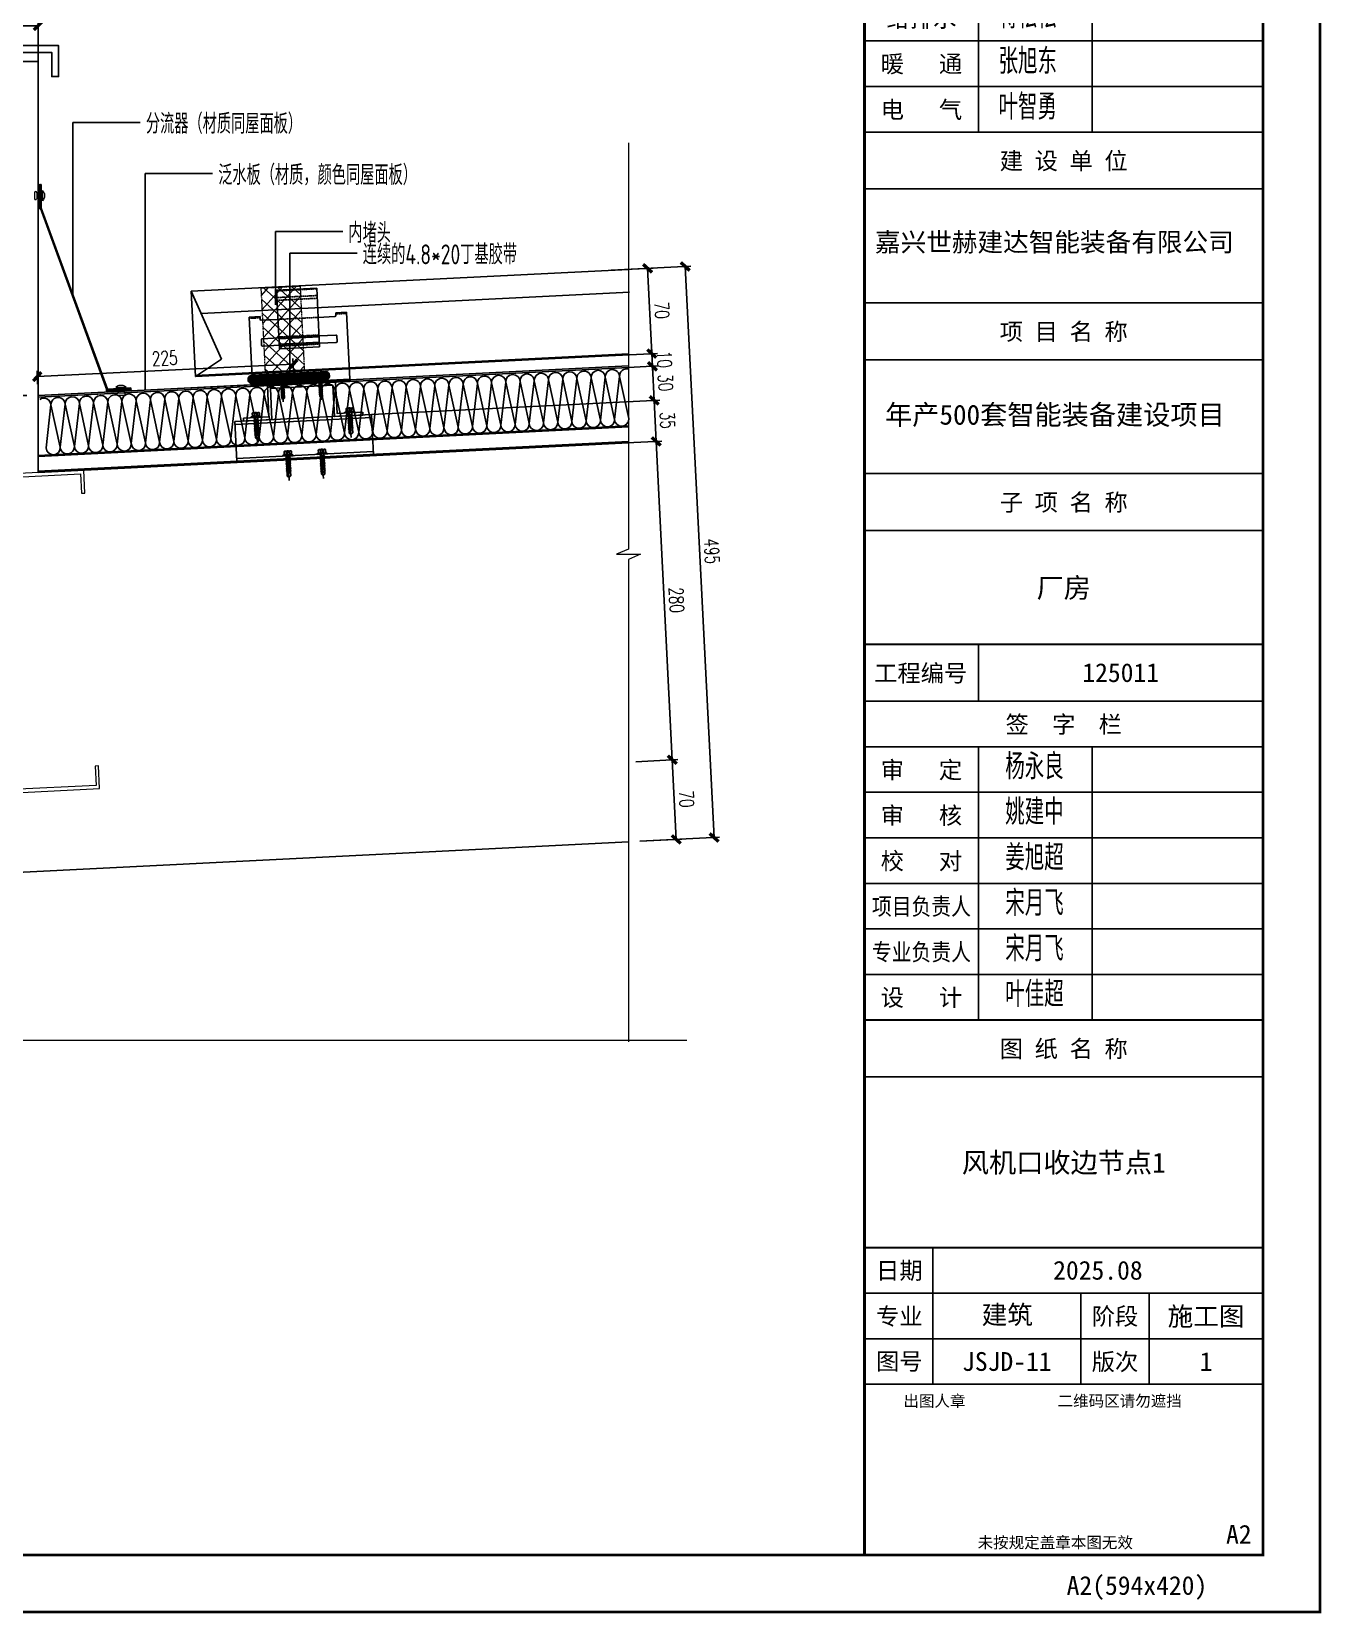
# Model space of a CAD drawing. Extents: x -599358 to 2865263, y -1062760 to 486533.
# Drawn here: x 146560 to 147692, y -728503 to -727113 of the extents above; entities that cross this region are included whole.
import ezdxf
from ezdxf.enums import TextEntityAlignment as Align

# ---------------------------------------------------------------- set-up
doc = ezdxf.new("R2010")
doc.units = 0
doc.linetypes.add('CENTER2', pattern=[28.575, 19.05, -3.175, 3.175, -3.175])
doc.linetypes.add('DASH', pattern=[0.35, 0.25, -0.1])
for name, color, linetype in [('0-cxFrame', 155, 'Continuous'), ('0_FLASHING', 6, 'Continuous'), ('A-PUB_HATCH', 8, 'Continuous'), ('A-WINDOW', 140, 'Continuous'), ('BWM', 8, 'Continuous'), ('DIM', 173, 'Continuous'), ('Frame', 255, 'Continuous'), ('PJ', 151, 'Continuous'), ('qianming', 155, 'Continuous'), ('SEAMLOK75 - SHEET', 6, 'Continuous'), ('WZ', 2, 'Continuous'), ('ZX', 1, 'CENTER2'), ('虹吸雨水斗', 6, 'Continuous')]:
    doc.layers.add(name, color=color, linetype=linetype)
for name, color, linetype, lineweight in [('0-cxText', 131, 'Continuous', 25), ('0_SCREW RIVET', 4, 'Continuous', 15), ('0_SEALING', 42, 'Continuous', 15), ('S-dim', 81, 'Continuous', 0), ('T码、堵头、配件', 6, 'Continuous', 13), ('屋面板', 6, 'Continuous', 13), ('文字标注引出线', 7, 'Continuous', 15), ('粗', 7, 'Continuous', 50), ('紧固件', 4, 'Continuous', 13)]:
    doc.layers.add(name, color=color, linetype=linetype, lineweight=lineweight)
doc.styles.add('BZHZ', font='bzxw', dxfattribs={"width": 0.8, "bigfont": 'bzhz'})
doc.styles.add('cx_biaoti', font='')
doc.styles.add('cx_tuming', font='simhei.ttf')
doc.styles.add('cx_tuqian1', font='宋体.shx')
doc.styles.add('DHTEXT-1', font='romans.shx', dxfattribs={"width": 0.7, "bigfont": 'chinese.shx'})
doc.styles.add('jhz', font='TSSDENG.SHX', dxfattribs={"width": 0.75, "bigfont": 'TSSDCHN.SHX'})
doc.styles.add('黑体', font='simhei.ttf')
doc.styles.get('cx_biaoti').set_extended_font_data('SimSun')
doc.dimstyles.new('ZN5', dxfattribs={"dimscale": 5, "dimtxt": 2.5, "dimasz": 1.5, "dimexe": 1, "dimexo": 2, "dimgap": 0.9, "dimtad": 1, "dimdec": 0, "dimdsep": 46, "dimtxsty": 'DHTEXT-1', "dimblk": 'ARCHTICK', "dimcen": 2.5, "dimclrd": 173, "dimclre": 173, "dimclrt": 7, "dimazin": 2, "dimtfac": 1, "dimtix": 1, "dimtmove": 2, "dimatfit": 3, "dimfxl": 0, "dimarcsym": 0})

# ---------------------------------------------------------------- blocks, each defined once
blk = doc.blocks.new('zjcx_lan_huiqian(Dragon)')
for p, q in [((-7000, -800), (0, -800)), ((-5000, -800), (-5000, -4800)), ((-3000, -800), (-3000, -4800)), ((-7000, -1600), (0, -1600)), ((-7000, -2400), (0, -2400)), ((-7000, -3200), (0, -3200)), ((-7000, -4000), (0, -4000))]:
    blk.add_line(p, q)
at = {"const_width": 30}
blk.add_lwpolyline([(-7000, 0), (0, 0)], dxfattribs=at)
blk.add_lwpolyline([(-7000, 0), (0, 0), (0, -4800), (-7000, -4800)], close=True, dxfattribs=at)
at = {"style": 'cx_biaoti'}
for s, p in [('会  签  栏', (-3500, -400)), ('建   筑', (-6000, -1200)), ('结   构', (-6000, -2000)), ('给排水', (-6000, -2800)), ('暖   通', (-6000, -3600)), ('电   气', (-6000, -4400))]:
    blk.add_text(s, height=300, dxfattribs=at).set_placement(p, align=Align.MIDDLE)
blk = doc.blocks.new('T-汇签(Dragon)')
at = {"layer": '0-cxFrame'}
blk.add_blockref('zjcx_lan_huiqian(Dragon)', (0, 0), dxfattribs=at)
at = {"layer": 'qianming', "style": 'BZHZ', "width": 0.8}
for s, p in [('黄岩峰', (-4132, -1132)), ('蒋松松', (-4132, -2732)), ('张旭东', (-4132, -3532)), ('叶智勇', (-4132, -4332))]:
    blk.add_text(s, height=450, dxfattribs=at).set_placement(p, align=Align.MIDDLE)
blk = doc.blocks.new('zjcx_lan_qianzi(Dragon)')
for p, q in [((-7000, 4800), (0, 4800)), ((-5000, 4800), (-5000, 0)), ((-3000, 4800), (-3000, 0)), ((-7000, 4000), (0, 4000)), ((-7000, 3200), (0, 3200)), ((-7000, 2400), (0, 2400)), ((-7000, 1600), (0, 1600)), ((-7000, 800), (0, 800))]:
    blk.add_line(p, q)
at = {"const_width": 30}
blk.add_lwpolyline([(-7000, 5600), (0, 5600)], dxfattribs=at)
blk.add_lwpolyline([(-7000, 5600), (0, 5600), (0, 0), (-7000, 0)], close=True, dxfattribs=at)
at = {"style": 'cx_biaoti'}
for s, p in [('签  字  栏', (-3500, 5200)), ('审   定', (-6000, 4400)), ('审   核', (-6000, 3600)), ('校   对', (-6000, 2800)), ('设   计', (-6000, 400))]:
    blk.add_text(s, height=300, dxfattribs=at).set_placement(p, align=Align.MIDDLE)
at = {"style": 'cx_biaoti', "width": 0.85}
for s, p in [('项目负责人', (-6000, 2000)), ('专业负责人', (-6000, 1200))]:
    blk.add_text(s, height=300, dxfattribs=at).set_placement(p, align=Align.MIDDLE)
blk = doc.blocks.new('T-签字(Dragon)')
at = {"layer": '0-cxFrame'}
blk.add_blockref('zjcx_lan_qianzi(Dragon)', (0, 0), dxfattribs=at)
at = {"layer": 'qianming', "style": 'BZHZ', "width": 0.8}
for s, p in [('杨永良', (-4014, 4478)), ('姚建中', (-4014, 3678)), ('姜旭超', (-4014, 2878)), ('宋月飞', (-4014, 2078)), ('宋月飞', (-4014, 1278)), ('叶佳超', (-4014, 478))]:
    blk.add_text(s, height=450, dxfattribs=at).set_placement(p, align=Align.MIDDLE)
blk = doc.blocks.new('zjcx_lan_tuming(Dragon)')
for p, q in [((-7000, 8400), (0, 8400)), ((-5800, 3000), (-5800, 5400)), ((-7000, 4600), (0, 4600)), ((-3200, 3000), (-3200, 4600)), ((-2000, 3000), (-2000, 4600)), ((-7000, 3800), (0, 3800))]:
    blk.add_line(p, q)
at = {"const_width": 30}
for points in [[(-7000, 9400), (0, 9400)], [(-7000, 5400), (0, 5400)], [(-7000, 3000), (0, 3000)], [(-7000, 0), (0, 0)]]:
    blk.add_lwpolyline(points, dxfattribs=at)
blk.add_lwpolyline([(-7000, 9400), (0, 9400), (0, 0), (-7000, 0)], close=True)
at = {"style": 'cx_biaoti'}
for s, p in [('图 纸 名 称', (-3500, 8900)), ('日期', (-6388, 5000)), ('专业', (-6388, 4200)), ('阶段', (-2600, 4200)), ('图号', (-6388, 3400)), ('版次', (-2600, 3400))]:
    blk.add_text(s, height=300, dxfattribs=at).set_placement(p, align=Align.MIDDLE)
for s, p in [('出图人章', (-6316, 2607)), ('二维码区请勿遮挡', (-3609, 2607)), ('未按规定盖章本图无效', (-5013, 120))]:
    blk.add_text(s, height=200, dxfattribs=at).set_placement(p)
blk = doc.blocks.new('T-图签(Dragon)')
blk.add_blockref('zjcx_lan_tuming(Dragon)', (0, 0))
at = {"color": 3, "style": 'cx_biaoti'}
for s, p in [('2025.08', (-2900, 5000)), ('建筑 ', (-4380, 4228)), ('施工图', (-1000, 4200))]:
    blk.add_text(s, height=330, dxfattribs=at).set_placement(p, align=Align.MIDDLE)
blk = doc.blocks.new('zjcx_lan_xiangmu(Dragon)')
for p, q in [((-7000, 9000), (0, 9000)), ((-7000, 6000), (0, 6000)), ((-7000, 3000), (0, 3000)), ((-5000, 1000), (-5000, 0))]:
    blk.add_line(p, q)
at = {"const_width": 30}
for points in [[(-7000, 10000), (0, 10000)], [(-7000, 7000), (0, 7000)], [(-7000, 7000), (0, 7000)], [(-7000, 4000), (0, 4000)], [(-7000, 4000), (0, 4000)], [(-7000, 1000), (0, 1000)], [(-7000, 0), (0, 0)]]:
    blk.add_lwpolyline(points, dxfattribs=at)
blk.add_lwpolyline([(-7000, 10000), (0, 10000), (0, 0), (-7000, 0)], close=True)
at = {"style": 'cx_biaoti'}
for s, p in [('建 设 单 位', (-3500, 9500)), ('项 目 名 称', (-3500, 6500)), ('子 项 名 称', (-3500, 3500)), ('工程编号', (-6013, 500))]:
    blk.add_text(s, height=300, dxfattribs=at).set_placement(p, align=Align.MIDDLE)
blk = doc.blocks.new('T-项目(Dragon)')
blk.add_blockref('zjcx_lan_xiangmu(Dragon)', (0, 0))
at = {"color": 3, "style": 'cx_tuming'}
for s, height, p in [('嘉兴世赫建达智能装备有限公司', 330, (-6816, 7901)), ('年产500套智能装备建设项目 ', 350, (-6638, 4859))]:
    blk.add_text(s, height=height, dxfattribs=at).set_placement(p)
blk = doc.blocks.new('zjcx_T2(Dragon)')
at = {"layer": '0-cxFrame', "const_width": 50}
blk.add_lwpolyline([(-7000, 40000), (0, 40000), (0, 0), (-7000, 0)], close=True, dxfattribs=at)
at = {"layer": '0-cxFrame'}
for name, p in [('T-汇签(Dragon)', (0, 29800)), ('T-项目(Dragon)', (0, 15000)), ('T-签字(Dragon)', (0, 9400)), ('T-图签(Dragon)', (0, 0))]:
    blk.add_blockref(name, p, dxfattribs=at)
blk = doc.blocks.new('TK22.A2 L(Dragon)')
at = {"layer": '0-cxFrame', "color": 7, "const_width": 0.5}
blk.add_lwpolyline([(0, 0), (-594, 0), (-594, 420), (0, 420)], close=True, dxfattribs=at)
at = {"layer": '0-cxFrame', "const_width": 0.5}
for points in [[(-80, 10), (-574, 10), (-574, 410), (-80, 410)], [(-10, 10), (-80, 10), (-80, 410), (-10, 410)]]:
    blk.add_lwpolyline(points, close=True, dxfattribs=at)
at = {"layer": '0-cxFrame', "xscale": 0.01, "yscale": 0.01, "zscale": 0.01}
blk.add_blockref('zjcx_T2(Dragon)', (-10, 10), dxfattribs=at)
at = {"style": '黑体', "flags": 4}
blk.add_attdef('图幅', text='', height=3.3, dxfattribs=at).set_placement((-40, 3), align=Align.RIGHT)
at = {"layer": '0-cxFrame', "style": '黑体'}
blk.add_text('(594x420)', height=3.3, dxfattribs=at).set_placement((-40, 3))
at = {"layer": '0-cxText', "flags": 4}
for tag, height, style, p in [('建设单位', 3.5, 'cx_tuming', (-45, 240)), ('项目名称', 3.5, 'cx_tuming', (-45, 210)), ('子项名称', 3.5, 'cx_tuming', (-45, 180)), ('工程编号', 3.3, 'cx_tuqian1', (-35, 165)), ('图名1', 3.5, 'cx_tuming', (-45, 87)), ('图名2', 3.5, 'cx_tuming', (-45, 79)), ('图名3', 3.5, 'cx_tuming', (-45, 71)), ('出图日期', 3.3, 'cx_tuqian1', (-39, 60)), ('专业', 3.3, 'cx_tuqian1', (-55, 52)), ('图号', 3.3, 'cx_tuqian1', (-55, 44)), ('版次', 3.3, 'cx_tuqian1', (-20, 44))]:
    blk.add_attdef(tag, text='', height=height, dxfattribs=dict(at, style=style)).set_placement(p, align=Align.MIDDLE)
at = {"layer": 'Defpoints', "color": 6, "flags": 4}
for tag, height, style, p in [('tufu', 3.3, '黑体', (-12, 12)), ('dwfname', 4, 'cx_tuqian1', (-80, 3))]:
    blk.add_attdef(tag, text='', height=height, dxfattribs=dict(at, style=style)).set_placement(p, align=Align.RIGHT)
blk = doc.blocks.new('34t65')
at = {"color": 2, "ltscale": 50}
for p, q in [((1430037, 238183.4), (1430157, 238183.4)), ((1430037, 238148.4), (1430037, 238183.4)), ((1430037, 238180.9), (1430157, 238180.9)), ((1430157, 238183.4), (1430157, 238148.4)), ((1430157, 238150.9), (1430037, 238150.9)), ((1430157, 238148.4), (1430037, 238148.4))]:
    blk.add_line(p, q, dxfattribs=at)
blk = doc.blocks.new('*U1726')
at = {"layer": 'PJ'}
for p, q in [((-4.4, 0.5), (-4.4, 0)), ((4.4, 0), (-4.4, 0)), ((-4.1, 0.8), (-3.1, 1)), ((4.1, 0.8), (-4.1, 0.8)), ((-3.1, 3.9), (-3.1, 1)), ((3.1, 1), (-3.1, 1)), ((2.3, 4.2), (-2.3, 4.2)), ((-2, 0.8), (-1.5, 1)), ((-1.5, 3.9), (-1.5, 1)), ((-1.5, 0), (-1.5, -1.6)), ((1.5, 3.9), (1.5, 1)), ((2.2, 0.8), (1.5, 1)), ((1.5, 0), (1.5, -1.1)), ((3.1, 3.9), (3.1, 1)), ((4.1, 0.8), (3.1, 1)), ((4.4, 0.5), (4.4, 0)), ((-2.1, -1.9), (2.1, -1.4)), ((-2.1, -1.9), (-1.5, -1.6)), ((-2.1, -1.9), (-1.5, -2.2)), ((-2.1, -3.3), (2.1, -2.8)), ((-2.1, -3.3), (-1.5, -3)), ((-2.1, -3.3), (-1.5, -3.6)), ((-2.1, -4.7), (2.1, -4.2)), ((-2.1, -4.7), (-1.5, -4.4)), ((-2.1, -4.7), (-1.5, -5)), ((-2.1, -6.1), (2.1, -5.6)), ((-2.1, -6.1), (-1.5, -5.8)), ((-2.1, -6.1), (-1.5, -6.4)), ((-2.1, -7.5), (2.1, -7)), ((-2.1, -7.5), (-1.5, -7.2)), ((-2.1, -7.5), (-1.5, -7.8)), ((-2.1, -8.9), (2.1, -8.4)), ((-2.1, -8.9), (-1.5, -8.6)), ((-2.1, -8.9), (-1.5, -9.2)), ((-2.1, -10.3), (2.1, -9.8)), ((-2.1, -10.3), (-1.5, -10)), ((-2.1, -10.3), (-1.5, -10.6)), ((-2.1, -11.7), (2.1, -11.2)), ((-2.1, -11.7), (-1.5, -11.4)), ((-2.1, -11.7), (-1.5, -12)), ((-2.1, -13.1), (-1.5, -12.8)), ((-2.1, -13.1), (-1.1, -13)), ((-2.1, -13.1), (-1.5, -13.4)), ((-1.5, -1.6), (1.5, -1.1)), ((-1.5, -2.2), (1.5, -1.7)), ((-1.5, -2.2), (-1.5, -3)), ((-1.5, -3), (1.5, -2.5)), ((-1.5, -3.6), (1.5, -3.1)), ((-1.5, -3.6), (-1.5, -4.4)), ((-1.5, -4.4), (1.5, -3.9)), ((-1.5, -5), (1.5, -4.5)), ((-1.5, -5), (-1.5, -5.8)), ((-1.5, -5.8), (1.5, -5.3)), ((-1.5, -6.4), (1.5, -5.9)), ((-1.5, -6.4), (-1.5, -7.2)), ((-1.5, -7.2), (1.5, -6.7)), ((-1.5, -7.8), (1.5, -7.3)), ((-1.5, -7.8), (-1.5, -8.6)), ((-1.5, -8.6), (1.5, -8.1)), ((-1.5, -9.2), (1.5, -8.7)), ((-1.5, -9.2), (-1.5, -10)), ((-1.5, -10), (1.5, -9.5)), ((-1.5, -10.6), (1.5, -10.1)), ((-1.5, -10.6), (-1.5, -11.4)), ((-1.5, -11.4), (1.5, -10.9)), ((-1.5, -12), (1.5, -11.5)), ((-1.5, -12), (-1.5, -12.8)), ((-1.5, -12.8), (-1, -12.7)), ((-1.5, -13.4), (-1.5, -17.2)), ((-1.5, -13.4), (-1.3, -13.4)), ((0.6, -12.4), (1.5, -12.3)), ((0.7, -12.8), (2.1, -12.6)), ((0.7, -13), (1.5, -12.9)), ((1.5, -0.3), (1.5, -1.1)), ((2.1, -1.4), (1.5, -1.1)), ((2.1, -1.4), (1.5, -1.7)), ((1.5, -1.7), (1.5, -2.5)), ((2.1, -2.8), (1.5, -2.5)), ((2.1, -2.8), (1.5, -3.1)), ((1.5, -3.1), (1.5, -3.9)), ((2.1, -4.2), (1.5, -3.9)), ((2.1, -4.2), (1.5, -4.5)), ((1.5, -4.5), (1.5, -5.3)), ((2.1, -5.6), (1.5, -5.3)), ((2.1, -5.6), (1.5, -5.9)), ((1.5, -5.9), (1.5, -6.7)), ((2.1, -7), (1.5, -6.7)), ((2.1, -7), (1.5, -7.3)), ((1.5, -7.3), (1.5, -8.1)), ((2.1, -8.4), (1.5, -8.1)), ((2.1, -8.4), (1.5, -8.7)), ((1.5, -8.7), (1.5, -9.5)), ((2.1, -9.8), (1.5, -9.5)), ((2.1, -9.8), (1.5, -10.1)), ((1.5, -10.1), (1.5, -10.9)), ((2.1, -11.2), (1.5, -10.9)), ((2.1, -11.2), (1.5, -11.5)), ((1.5, -11.5), (1.5, -12.3)), ((2.1, -12.6), (1.5, -12.3)), ((2.1, -12.6), (1.5, -12.9)), ((1.5, -12.9), (1.5, -13.7)), ((0, -18.6), (-1.5, -17.2)), ((0, -18.6), (1.5, -17.2)), ((0.7, -13.8), (1.5, -13.7)), ((0.7, -14.2), (2.1, -14)), ((0.7, -14.4), (1.5, -14.3)), ((2.1, -14), (1.5, -13.7)), ((2.1, -14), (1.5, -14.3)), ((1.5, -14.3), (1.5, -17.2))]:
    blk.add_line(p, q, dxfattribs=at)
blk.add_lwpolyline([(0, -18.6), (0.7, -14.4), (0.7, -12.7, 0.417657), (0.4, -12.4, 0.097062), (-1, -12.7), (-1.5, -13.8)], format="xyb", dxfattribs=at)
for centre, radius, start, end in [((-4.1, 0.5), 0.3, 90, 180), ((-2.3, 3.3), 0.951, 35.4009, 144.5991), ((0, 1), 3.2, 61.0594, 118.9406), ((2.3, 3.3), 0.951, 35.4009, 144.5991), ((4.1, 0.5), 0.3, 0, 90)]:
    blk.add_arc(centre, radius, start, end, dxfattribs=at)
at = {"layer": 'ZX', "ltscale": 0.2}
blk.add_line((0, 4.9), (0, -21), dxfattribs=at)
blk = doc.blocks.new('A$C2F3B4A73')
at = {"layer": '粗', "lineweight": -2}
for p, q in [((25.2, 101.1), (60.4, 101.1)), ((25.2, 101.1), (25.2, 49.6)), ((60.4, 101.1), (60.4, 49.6)), ((0, 78.7), (9.6, 78.7)), ((0, 78.7), (0, 19.8)), ((9.6, 78.7), (9.6, 76.3)), ((10.4, 75.5), (25.2, 75.5)), ((60.4, 75.5), (75.2, 75.5)), ((76, 78.7), (85.6, 78.7)), ((76, 78.7), (76, 76.3)), ((85.6, 78.7), (85.6, 19.8)), ((9.6, 58.4), (9.6, 53.6)), ((10.4, 59.2), (25.2, 59.2)), ((25.2, 58.4), (60.4, 58.4)), ((60.4, 59.2), (75.2, 59.2)), ((76, 58.4), (76, 53.6)), ((10.4, 52.8), (25.2, 52.8)), ((25.2, 53.6), (60.4, 53.6)), ((25.2, 49.6), (60.4, 49.6)), ((60.4, 52.8), (75.2, 52.8)), ((0, 19.8), (85.6, 19.8)), ((0, 18.8), (0, 19.8)), ((0, 18.8), (85.6, 18.8)), ((14.4, 19.8), (14.4, 18.8)), ((71.2, 19.8), (71.2, 18.8)), ((85.6, 19.8), (85.6, 18.8))]:
    blk.add_line(p, q, dxfattribs=at)
at = {"layer": '粗', "linetype": 'DASH', "lineweight": -2}
for p, q in [((25.2, 100.6), (60.4, 100.6)), ((25.2, 94.7), (60.4, 94.7)), ((25.2, 92.3), (60.4, 92.3)), ((0, 77.7), (9.6, 77.7)), ((25.2, 75.5), (60.4, 75.5)), ((76, 77.7), (85.6, 77.7)), ((25.2, 60), (60.4, 60)), ((25.2, 59.2), (60.4, 59.2)), ((25.2, 52.8), (60.4, 52.8)), ((25.2, 52), (60.4, 52)), ((16, 19.8), (16, 18.8)), ((21.6, 19.8), (21.6, 18.8)), ((29.6, 19.8), (29.6, 18.8)), ((35.2, 19.8), (35.2, 18.8)), ((50.4, 19.8), (50.4, 18.8)), ((56, 19.8), (56, 18.8)), ((64, 19.8), (64, 18.8)), ((69.6, 19.8), (69.6, 18.8))]:
    blk.add_line(p, q, dxfattribs=at)
at = {"layer": '粗', "lineweight": -2}
for centre, start, end in [((10.4, 76.3), 180, 270), ((75.2, 76.3), 270, 0), ((10.4, 58.4), 90, 180), ((75.2, 58.4), 0, 90), ((10.4, 53.6), 180, 270), ((75.2, 53.6), 270, 0)]:
    blk.add_arc(centre, 0.8, start, end, dxfattribs=at)
at = {"layer": '紧固件', "color": 2, "yscale": 0.8, "zscale": 0.8}
for p, xscale in [((26.1, 19.8), 0.8), ((59.5, 19.8), -0.8)]:
    blk.add_blockref('*U1726', p, dxfattribs=dict(at, xscale=xscale))
blk = doc.blocks.new('A$C51791418')
blk.add_blockref('A$C2F3B4A73', (-42.8, -15.8))
blk = doc.blocks.new('_ArchTick')
at = {"color": 0, "linetype": 'ByBlock', "const_width": 0.4}
blk.add_lwpolyline([(-0.5, -0.5), (0.5, 0.5)], dxfattribs=at)
blk = doc.blocks.new('*D2130')
at = {"layer": 'Defpoints', "color": 0, "ltscale": 50, "transparency": 16777216}
for p in [(146565.3, -727139.6, 0), (146537.9, -727433.1), (146565.3, -727433.1, 0)]:
    blk.add_point(p, dxfattribs=at)
at = {"layer": 'DIM', "color": 173, "linetype": 'ByBlock', "lineweight": -2, "ltscale": 50, "transparency": 16777216}
for p, q in [((146555.3, -727139.6), (146532.9, -727139.6)), ((146537.9, -727139.6), (146537.9, -727433.1)), ((146555.3, -727433.1), (146532.9, -727433.1))]:
    blk.add_line(p, q, dxfattribs=at)
at = {"layer": 'DIM', "color": 173, "lineweight": -2, "ltscale": 50, "transparency": 16777216, "xscale": 7.5, "yscale": 7.5, "zscale": 7.5}
for p, rotation in [((146537.9, -727139.6), 90), ((146537.9, -727433.1), 270)]:
    blk.add_blockref('_ArchTick', p, dxfattribs=dict(at, rotation=rotation))
at = {"layer": 'DIM', "color": 7, "ltscale": 50, "transparency": 16777216, "insert": (146527.2, -727286.4), "char_height": 12.5, "attachment_point": 5, "rotation": 90, "style": 'DHTEXT-1'}
blk.add_mtext('294', dxfattribs=at)
blk = doc.blocks.new('*D2131')
at = {"layer": 'Defpoints', "color": 0, "ltscale": 50, "transparency": 16777216}
for p in [(146789.3, -727405.6), (146565.3, -727433.1, 0), (146790.1, -727422.3, 0)]:
    blk.add_point(p, dxfattribs=at)
at = {"layer": 'DIM', "color": 173, "linetype": 'ByBlock', "lineweight": -2, "ltscale": 50, "transparency": 16777216}
for p, q in [((146564.5, -727416.5), (146789.3, -727405.6)), ((146789.6, -727412.3), (146789, -727400.6)), ((146564.8, -727423.1), (146564.3, -727411.5))]:
    blk.add_line(p, q, dxfattribs=at)
at = {"layer": 'DIM', "color": 173, "lineweight": -2, "ltscale": 50, "transparency": 16777216, "xscale": 7.5, "yscale": 7.5, "zscale": 7.5}
for p, rotation in [((146789.3, -727405.6), 2.769297039473482), ((146564.5, -727416.5), 182.7692970394735)]:
    blk.add_blockref('_ArchTick', p, dxfattribs=dict(at, rotation=rotation))
at = {"layer": 'DIM', "color": 7, "ltscale": 50, "transparency": 16777216, "insert": (146676.4, -727400.3), "char_height": 12.5, "attachment_point": 5, "rotation": 2.7693, "style": 'DHTEXT-1'}
blk.add_mtext('225', dxfattribs=at)
blk = doc.blocks.new('$单板$00000127')
at = {"layer": '0_SCREW RIVET'}
for p, q in [((-4.5, 1), (4.5, 1)), ((-2.5, 1), (-2.5, -4)), ((2.5, 1), (2.5, -4)), ((-2.5, -4), (2.5, -4)), ((-2.5, -6), (2.5, -6))]:
    blk.add_line(p, q, dxfattribs=at)
blk.add_lwpolyline([(-4.5, 1, -0.147667), (-1.5, 2.8), (1.5, 2.8, -0.147667), (4.5, 1)], format="xyb", dxfattribs=at)
for centre, start, end in [((-2.5, -5), 90, 270), ((2.5, -5), 270, 90)]:
    blk.add_arc(centre, 1, start, end, dxfattribs=at)
blk = doc.blocks.new('*U1802')
at = {"layer": 'T码、堵头、配件', "linetype": 'DASH', "ltscale": 3}
h = blk.add_hatch(dxfattribs=at)
h.set_pattern_fill('NET', color=13, scale=2, angle=45, style=0)
h.paths.add_polyline_path([(12.3, 54.7), (-12.7, 54.7), (-12.7, 0), (12.3, 0)])
at = {"layer": 'T码、堵头、配件', "color": 13, "linetype": 'DASH', "ltscale": 3}
blk.add_lwpolyline([(12.3, 54.7), (-12.7, 54.7), (-12.7, 0), (12.3, 0)], close=True, dxfattribs=at)
blk = doc.blocks.new('38990')
h = blk.add_hatch()
h.set_pattern_fill('ANSI31', color=256, scale=0.34, angle=-4.9986, style=0)
h.set_pattern_definition([(40.0013865, (1380503.2507, -35356.2821), (-0.693909236, 0.826928184), [])])
edge = h.paths.add_edge_path()
edge.add_arc((1405618.2, -61328.6), 3.6, 270.5816, 449.6218)
edge.add_line((1405618.3, -61325), (1405552.7, -61324.9))
edge.add_arc((1405554.6, -61328.5), 4.04, 116.9061, 243.2973)
edge.add_line((1405552.7, -61332.1), (1405618.3, -61332.2))
at = {"layer": 'A-PUB_HATCH', "color": 7}
for p, q in [((1405552.8, -61324.9, 39226584.3), (1405618.3, -61325, 39226584.3)), ((1405552.8, -61332.1, 39226584.3), (1405618.3, -61332.2, 39226584.3))]:
    blk.add_line(p, q, dxfattribs=at)
at = {"layer": 'Frame'}
for centre, radius, start, end in [((1405554.5, -61328.5, 39226584.3), 4.01, 115.9713, 243.9922), ((1405618.5, -61328.6, 39226584.3), 3.61, 266.5513, 93.4122)]:
    blk.add_arc(centre, radius, start, end, dxfattribs=at)
blk = doc.blocks.new('*D2129')
at = {"layer": 'Defpoints', "color": 0, "ltscale": 50, "transparency": 16777216}
for p in [(146565.3, -727070.6), (145675.3, -727139.6, 0), (146565.3, -727139.6, 0)]:
    blk.add_point(p, dxfattribs=at)
at = {"layer": 'DIM', "color": 173, "linetype": 'ByBlock', "lineweight": -2, "ltscale": 50, "transparency": 16777216}
for p, q in [((145675.3, -727129.6), (145675.3, -727065.6)), ((145675.3, -727070.6), (146565.3, -727070.6)), ((146565.3, -727129.6), (146565.3, -727065.6))]:
    blk.add_line(p, q, dxfattribs=at)
at = {"layer": 'DIM', "color": 173, "lineweight": -2, "ltscale": 50, "transparency": 16777216, "xscale": 7.5, "yscale": 7.5, "zscale": 7.5, "rotation": 180}
blk.add_blockref('_ArchTick', (145675.3, -727070.6), dxfattribs=at)
at = {"layer": 'DIM', "color": 173, "lineweight": -2, "ltscale": 50, "transparency": 16777216, "xscale": 7.5, "yscale": 7.5, "zscale": 7.5}
blk.add_blockref('_ArchTick', (146565.3, -727070.6), dxfattribs=at)
at = {"layer": 'DIM', "color": 7, "ltscale": 50, "transparency": 16777216, "insert": (146120.3, -727059.8), "char_height": 12.5, "attachment_point": 5, "style": 'DHTEXT-1'}
blk.add_mtext('790', dxfattribs=at)
blk = doc.blocks.new('*D2122')
at = {"layer": 'Defpoints', "color": 0, "ltscale": 50, "transparency": 16777216}
for p in [(147066.1, -727475.6), (147108.1, -727473.5), (147080.2, -727755.3)]:
    blk.add_point(p, dxfattribs=at)
at = {"layer": 'DIM', "color": 173, "linetype": 'ByBlock', "lineweight": -2, "ltscale": 50, "transparency": 16777216}
for p, q in [((147076.1, -727475.1), (147113.1, -727473.2)), ((147122.2, -727753.1), (147108.1, -727473.5)), ((147090.1, -727754.8), (147127.2, -727752.9))]:
    blk.add_line(p, q, dxfattribs=at)
at = {"layer": 'DIM', "color": 173, "lineweight": -2, "ltscale": 50, "transparency": 16777216}
for p, xscale, yscale, zscale, rotation in [((147108.1, -727473.5), 7.5, 7.5, 7.5, 92.88037755259299), ((147122.2, -727753.1), 7.500000000000001, 7.500000000000001, 7.500000000000001, 272.880377552593)]:
    blk.add_blockref('_ArchTick', p, dxfattribs=dict(at, xscale=xscale, yscale=yscale, zscale=zscale, rotation=rotation))
at = {"layer": 'DIM', "color": 7, "ltscale": 50, "transparency": 16777216, "insert": (147125.9, -727612.8), "char_height": 12.5, "attachment_point": 5, "rotation": 272.8804, "style": 'DHTEXT-1'}
blk.add_mtext('280', dxfattribs=at)
blk = doc.blocks.new('*D2123')
at = {"layer": 'Defpoints', "color": 0, "ltscale": 50, "transparency": 16777216}
for p in [(147106.3, -727437.4), (146830.8, -727451.3), (147066.1, -727475.6)]:
    blk.add_point(p, dxfattribs=at)
at = {"layer": 'DIM', "color": 173, "linetype": 'ByBlock', "lineweight": -2, "ltscale": 50, "transparency": 16777216}
for p, q in [((146840.8, -727450.8), (147111.3, -727437.2)), ((147108.1, -727473.5), (147106.3, -727437.4)), ((147076.1, -727475.1), (147113.1, -727473.2))]:
    blk.add_line(p, q, dxfattribs=at)
at = {"layer": 'DIM', "color": 173, "lineweight": -2, "ltscale": 50, "transparency": 16777216, "xscale": 7.5, "yscale": 7.5, "zscale": 7.5}
for p, rotation in [((147106.3, -727437.4), 92.88037755283716), ((147108.1, -727473.5), 272.8803775528372)]:
    blk.add_blockref('_ArchTick', p, dxfattribs=dict(at, rotation=rotation))
at = {"layer": 'DIM', "color": 7, "ltscale": 50, "transparency": 16777216, "insert": (147118, -727454.9), "char_height": 12.5, "attachment_point": 5, "rotation": 272.8804, "style": 'DHTEXT-1'}
blk.add_mtext('35', dxfattribs=at)
blk = doc.blocks.new('*D2124')
at = {"layer": 'Defpoints', "color": 0, "ltscale": 50, "transparency": 16777216}
for p in [(147104.8, -727407.5), (147062.8, -727409.6), (146830.8, -727451.3)]:
    blk.add_point(p, dxfattribs=at)
at = {"layer": 'DIM', "color": 173, "linetype": 'ByBlock', "lineweight": -2, "ltscale": 50, "transparency": 16777216}
for p, q in [((147072.8, -727409.1), (147109.8, -727407.2)), ((147106.3, -727437.4), (147104.8, -727407.5)), ((146840.8, -727450.8), (147111.3, -727437.2))]:
    blk.add_line(p, q, dxfattribs=at)
at = {"layer": 'DIM', "color": 173, "lineweight": -2, "ltscale": 50, "transparency": 16777216, "xscale": 7.5, "yscale": 7.5, "zscale": 7.5}
for p, rotation in [((147104.8, -727407.5), 92.88037755283716), ((147106.3, -727437.4), 272.8803775528372)]:
    blk.add_blockref('_ArchTick', p, dxfattribs=dict(at, rotation=rotation))
at = {"layer": 'DIM', "color": 7, "ltscale": 50, "transparency": 16777216, "insert": (147116.3, -727421.9), "char_height": 12.5, "attachment_point": 5, "rotation": 272.8804, "style": 'DHTEXT-1'}
blk.add_mtext('30', dxfattribs=at)
blk = doc.blocks.new('*D2125')
at = {"layer": 'Defpoints', "color": 0, "ltscale": 50, "transparency": 16777216}
for p in [(147062.2, -727398.4, 0), (147104.2, -727396.3), (147062.8, -727409.6)]:
    blk.add_point(p, dxfattribs=at)
at = {"layer": 'DIM', "color": 173, "linetype": 'ByBlock', "lineweight": -2, "ltscale": 50, "transparency": 16777216}
for p, q in [((147104.2, -727396.3), (147103.9, -727388.8)), ((147072.2, -727397.9), (147109.2, -727396.1)), ((147072.8, -727409.1), (147109.8, -727407.2)), ((147104.8, -727407.5), (147104.2, -727396.3)), ((147104.8, -727407.5), (147105.2, -727415))]:
    blk.add_line(p, q, dxfattribs=at)
at = {"layer": 'DIM', "color": 173, "lineweight": -2, "ltscale": 50, "transparency": 16777216, "xscale": 7.5, "yscale": 7.5, "zscale": 7.5}
for p, rotation in [((147104.2, -727396.3), 272.8803775528372), ((147104.8, -727407.5), 92.88037755283716)]:
    blk.add_blockref('_ArchTick', p, dxfattribs=dict(at, rotation=rotation))
at = {"layer": 'DIM', "color": 7, "ltscale": 50, "transparency": 16777216, "insert": (147115.3, -727401.4), "char_height": 12.5, "attachment_point": 5, "rotation": 272.8804, "style": 'DHTEXT-1'}
blk.add_mtext('10', dxfattribs=at)
blk = doc.blocks.new('*D2126')
at = {"layer": 'Defpoints', "color": 0, "ltscale": 50, "transparency": 16777216}
for p in [(147058.4, -727323.5, 0), (147100.5, -727321.4), (147062.2, -727398.4, 0)]:
    blk.add_point(p, dxfattribs=at)
at = {"layer": 'DIM', "color": 173, "linetype": 'ByBlock', "lineweight": -2, "ltscale": 50, "transparency": 16777216}
for p, q in [((147068.4, -727323), (147105.5, -727321.2)), ((147104.2, -727396.3), (147100.5, -727321.4)), ((147072.2, -727397.9), (147109.2, -727396.1))]:
    blk.add_line(p, q, dxfattribs=at)
at = {"layer": 'DIM', "color": 173, "lineweight": -2, "ltscale": 50, "transparency": 16777216, "xscale": 7.5, "yscale": 7.5, "zscale": 7.5}
for p, rotation in [((147100.5, -727321.4), 92.88037755283716), ((147104.2, -727396.3), 272.8803775528372)]:
    blk.add_blockref('_ArchTick', p, dxfattribs=dict(at, rotation=rotation))
at = {"layer": 'DIM', "color": 7, "ltscale": 50, "transparency": 16777216, "insert": (147113.1, -727358.3), "char_height": 12.5, "attachment_point": 5, "rotation": 272.8804, "style": 'DHTEXT-1'}
blk.add_mtext('70', dxfattribs=at)
blk = doc.blocks.new('*D2127')
at = {"layer": 'Defpoints', "color": 0, "ltscale": 50, "transparency": 16777216}
for p in [(147058.4, -727323.5, 0), (147133.6, -727319.8), (147083.7, -727825.2)]:
    blk.add_point(p, dxfattribs=at)
at = {"layer": 'DIM', "color": 173, "linetype": 'ByBlock', "lineweight": -2, "ltscale": 50, "transparency": 16777216}
for p, q in [((147068.4, -727323), (147138.6, -727319.5)), ((147158.9, -727821.4), (147133.6, -727319.8)), ((147093.7, -727824.7), (147163.8, -727821.1))]:
    blk.add_line(p, q, dxfattribs=at)
at = {"layer": 'DIM', "color": 173, "lineweight": -2, "ltscale": 50, "transparency": 16777216, "xscale": 7.499999999999999, "yscale": 7.499999999999999, "zscale": 7.499999999999999}
for p, rotation in [((147133.6, -727319.8), 92.8803775525938), ((147158.9, -727821.4), 272.8803775525938)]:
    blk.add_blockref('_ArchTick', p, dxfattribs=dict(at, rotation=rotation))
at = {"layer": 'DIM', "color": 7, "ltscale": 50, "transparency": 16777216, "insert": (147157, -727570), "char_height": 12.5, "attachment_point": 5, "rotation": 272.8804, "style": 'DHTEXT-1'}
blk.add_mtext('495', dxfattribs=at)
blk = doc.blocks.new('*D2128')
at = {"layer": 'Defpoints', "color": 0, "ltscale": 50, "transparency": 16777216}
for p in [(147122.2, -727753.1), (147080.2, -727755.3), (147083.7, -727825.2)]:
    blk.add_point(p, dxfattribs=at)
at = {"layer": 'DIM', "color": 173, "linetype": 'ByBlock', "lineweight": -2, "ltscale": 50, "transparency": 16777216}
for p, q in [((147090.1, -727754.8), (147127.2, -727752.9)), ((147125.7, -727823.1), (147122.2, -727753.1)), ((147093.7, -727824.7), (147130.7, -727822.8))]:
    blk.add_line(p, q, dxfattribs=at)
at = {"layer": 'DIM', "color": 173, "lineweight": -2, "ltscale": 50, "transparency": 16777216, "xscale": 7.500000000000001, "yscale": 7.500000000000001, "zscale": 7.500000000000001}
for p, rotation in [((147122.2, -727753.1), 92.88037755257513), ((147125.7, -727823.1), 272.8803775525751)]:
    blk.add_blockref('_ArchTick', p, dxfattribs=dict(at, rotation=rotation))
at = {"layer": 'DIM', "color": 7, "ltscale": 50, "transparency": 16777216, "insert": (147134.7, -727787.6), "char_height": 12.5, "attachment_point": 5, "rotation": 272.8804, "style": 'DHTEXT-1'}
blk.add_mtext('70', dxfattribs=at)
blk = doc.blocks.new('*D2114')
at = {"layer": 'Defpoints', "color": 0, "ltscale": 50, "transparency": 16777216}
for p in [(146515.3, -727108.3), (146515.3, -727139.6, 0), (146565.3, -727139.6, 0)]:
    blk.add_point(p, dxfattribs=at)
at = {"layer": 'DIM', "color": 173, "linetype": 'ByBlock', "lineweight": -2, "ltscale": 50, "transparency": 16777216}
for p, q in [((146515.3, -727129.6), (146515.3, -727103.3)), ((146565.3, -727108.3), (146515.3, -727108.3)), ((146565.3, -727129.6), (146565.3, -727103.3))]:
    blk.add_line(p, q, dxfattribs=at)
at = {"layer": 'DIM', "color": 173, "lineweight": -2, "ltscale": 50, "transparency": 16777216, "xscale": 7.5, "yscale": 7.5, "zscale": 7.5, "rotation": 180}
blk.add_blockref('_ArchTick', (146515.3, -727108.3), dxfattribs=at)
at = {"layer": 'DIM', "color": 173, "lineweight": -2, "ltscale": 50, "transparency": 16777216, "xscale": 7.5, "yscale": 7.5, "zscale": 7.5}
blk.add_blockref('_ArchTick', (146565.3, -727108.3), dxfattribs=at)
at = {"layer": 'DIM', "color": 7, "ltscale": 50, "transparency": 16777216, "insert": (146540.3, -727097.5), "char_height": 12.5, "attachment_point": 5, "style": 'DHTEXT-1'}
blk.add_mtext('50', dxfattribs=at)

msp = doc.modelspace()

# ---------------------------------------------------------------- hatches: boundary and pattern name
at = {"layer": '0_SEALING'}
h = msp.add_hatch(dxfattribs=at)
h.set_pattern_fill('ANSI31', color=256, scale=0.3, angle=90, style=0)
h.set_pattern_definition([(135, (174826.61056, -773425.662), (-0.3367596045, -0.3367596045), [])])
h.paths.add_polyline_path([(146565.3, -727269), (146567.3, -727269), (146567.3, -727247.7), (146565.3, -727247.7)])
h = msp.add_hatch(dxfattribs=at)
h.set_pattern_fill('ANSI31', color=256, scale=0.3, angle=-22.6496, style=0)
h.set_pattern_definition([(22.3503875, (92452.29147, -735985.1073), (-0.1811034295, 0.4404720313), [])])
h.paths.add_polyline_path([(146625.4, -727428.1), (146625.5, -727430.1), (146646.9, -727429), (146646.8, -727427)])

# ---------------------------------------------------------------- linework, layer by layer
at = {"color": 1, "ltscale": 50}
for p, q in [((147083.7, -727407), (146565.3, -727433.1)), ((147083.7, -727408.5), (146565.3, -727434.6))]:
    msp.add_line(p, q, dxfattribs=at)
at = {"color": 4, "ltscale": 50}
for p, q in [((146565.3, -727485.8), (147083.7, -727459.7)), ((146565.3, -727486.6), (147083.7, -727460.5)), ((146565.3, -727500), (147083.7, -727473.9)), ((146565.3, -727500.8), (147083.7, -727474.7))]:
    msp.add_line(p, q, dxfattribs=at)
at = {"color": 2, "ltscale": 50}
msp.add_line((146565.3, -727499.7), (147083.7, -727473.6), dxfattribs=at)
at = {"color": 8, "ltscale": 10}
msp.add_line((147083.7, -727825.2), (146515.3, -727853.8), dxfattribs=at)
at = {"color": 2, "elevation": 0}
msp.add_lwpolyline([(146745.5, -727453.1), (146768, -727452), (146766.6, -727424.5), (146826.5, -727421.5), (146827.9, -727449), (146850.3, -727447.8), (146850.5, -727450.3), (146825.5, -727451.6), (146824.1, -727424.1), (146769.2, -727426.9), (146770.6, -727454.3), (146745.6, -727455.6)], close=True, dxfattribs=at)
at = {"layer": '0_FLASHING', "color": 1}
for p, q in [((146567.3, -727247.7), (146567.3, -727268.6)), ((146567.9, -727247.7), (146567.3, -727247.7)), ((146567.9, -727268.6), (146567.9, -727247.7)), ((146567.3, -727268.6), (146625.7, -727428.1)), ((146626.1, -727427.5), (146567.9, -727268.6)), ((146646.6, -727426.5), (146626.1, -727427.5)), ((146626.9, -727428), (146646.6, -727427.1)), ((146646.6, -727427.1), (146646.6, -727426.5))]:
    msp.add_line(p, q, dxfattribs=at)
at = {"layer": '0_SEALING'}
for points in [[(146567.3, -727269), (146565.3, -727269), (146565.3, -727247.7), (146567.3, -727247.7)], [(146625.5, -727430.1), (146625.4, -727428.1), (146646.8, -727427), (146646.9, -727429)]]:
    msp.add_lwpolyline(points, close=True, dxfattribs=at)
at = {"layer": 'A-WINDOW', "ltscale": 10}
msp.add_line((146565.3, -727500.8), (146565.3, -727139.6), dxfattribs=at)
at = {"layer": 'A-WINDOW', "ltscale": 10, "elevation": -1.9}
msp.add_lwpolyline([(146124.9, -727139.6), (146565.3, -727139.6)], dxfattribs=at)
at = {"layer": 'BWM', "elevation": 0}
msp.add_lwpolyline([(147083.7, -727409.9, 0.50507), (147075.9, -727416.3), (147084, -727453.4, -1), (147071.5, -727454.1), (147075.9, -727416.3, 1), (147063.4, -727416.9), (147071.5, -727454.1, -1), (147059.1, -727454.7), (147063.4, -727416.9, 1), (147050.9, -727417.6), (147059.1, -727454.7, -1), (147046.6, -727455.3), (147050.9, -727417.6, 1), (147038.4, -727418.2), (147046.6, -727455.3, -1), (147034.1, -727455.9), (147038.4, -727418.2, 1), (147026, -727418.8), (147034.1, -727455.9, -1), (147021.6, -727456.6), (147026, -727418.8, 1), (147013.5, -727419.5), (147021.6, -727456.6, -1), (147009.1, -727457.2), (147013.5, -727419.5, 1), (147001, -727420.1), (147009.1, -727457.2, -1), (146996.6, -727457.8), (147001, -727420.1, 1), (146988.5, -727420.7), (146996.6, -727457.8, -1), (146984.1, -727458.5), (146988.5, -727420.7, 1), (146976, -727421.3), (146984.1, -727458.5, -1), (146971.7, -727459.1), (146976, -727421.3, 1), (146963.5, -727422), (146971.7, -727459.1, -1), (146959.2, -727459.7), (146963.5, -727422, 1), (146951, -727422.6), (146959.2, -727459.7, -1), (146946.7, -727460.3), (146951, -727422.6, 1), (146938.6, -727423.2), (146946.7, -727460.3, -1), (146934.2, -727461), (146938.6, -727423.2, 1), (146926.1, -727423.9), (146934.2, -727461, -1), (146921.7, -727461.6), (146926.1, -727423.9, 1), (146913.6, -727424.5), (146921.7, -727461.6, -1), (146909.2, -727462.2), (146913.6, -727424.5, 1), (146901.1, -727425.1), (146909.2, -727462.2, -1), (146896.8, -727462.9), (146901.1, -727425.1, 1), (146888.6, -727425.7), (146896.8, -727462.9, -1), (146884.3, -727463.5), (146888.6, -727425.7, 1), (146876.1, -727426.4), (146884.3, -727463.5, -1), (146871.8, -727464.1), (146876.1, -727426.4, 1), (146863.7, -727427), (146871.8, -727464.1, -1), (146859.3, -727464.7), (146863.7, -727427, 1), (146851.2, -727427.6), (146859.3, -727464.7, -1), (146846.8, -727465.4), (146851.2, -727427.6, 1), (146838.7, -727428.2), (146846.8, -727465.4, -1), (146834.3, -727466), (146838.7, -727428.2, 1), (146826.2, -727428.9), (146834.3, -727466, -1), (146821.9, -727466.6), (146826.2, -727428.9, 1), (146813.7, -727429.5), (146821.9, -727466.6, -1), (146809.4, -727467.3), (146813.7, -727429.5, 1), (146801.2, -727430.1), (146809.4, -727467.3, -1), (146796.9, -727467.9), (146801.2, -727430.1, 1), (146788.8, -727430.8), (146796.9, -727467.9, -1), (146784.4, -727468.5), (146788.8, -727430.8, 1), (146776.3, -727431.4), (146784.4, -727468.5, -1), (146771.9, -727469.1), (146776.3, -727431.4, 1), (146763.8, -727432), (146771.9, -727469.1, -1), (146759.4, -727469.8), (146763.8, -727432, 1), (146751.3, -727432.6), (146759.4, -727469.8, -1), (146746.9, -727470.4), (146751.3, -727432.6, 1), (146738.8, -727433.3), (146746.9, -727470.4, -1), (146734.5, -727471), (146738.8, -727433.3, 1), (146726.3, -727433.9), (146734.5, -727471, -1), (146722, -727471.7), (146726.3, -727433.9, 1), (146713.8, -727434.5), (146722, -727471.7, -1), (146709.5, -727472.3), (146713.8, -727434.5, 1), (146701.4, -727435.2), (146709.5, -727472.3, -1), (146697, -727472.9), (146701.4, -727435.2, 1), (146688.9, -727435.8), (146697, -727472.9, -1), (146684.5, -727473.5), (146688.9, -727435.8, 1), (146676.4, -727436.4), (146684.5, -727473.5, -1), (146672, -727474.2), (146676.4, -727436.4, 1), (146663.9, -727437), (146672, -727474.2, -1), (146659.6, -727474.8), (146663.9, -727437, 1), (146651.4, -727437.7), (146659.6, -727474.8, -1), (146647.1, -727475.4), (146651.4, -727437.7, 1), (146638.9, -727438.3), (146647.1, -727475.4, -1), (146634.6, -727476), (146638.9, -727438.3, 1), (146626.5, -727438.9), (146634.6, -727476, -1), (146622.1, -727476.7), (146626.5, -727438.9, 1), (146614, -727439.6), (146622.1, -727476.7, -1), (146609.6, -727477.3), (146614, -727439.6, 1), (146601.5, -727440.2), (146609.6, -727477.3, -1), (146597.1, -727477.9), (146601.5, -727440.2, 1), (146589, -727440.8), (146597.1, -727477.9, -1), (146584.7, -727478.6), (146589, -727440.8, 1), (146576.5, -727441.4), (146584.7, -727478.6, -1), (146572.2, -727479.2), (146576.5, -727441.4, 0.589557), (146566.7, -727436.6)], format="xyb", dxfattribs=at)
at = {"layer": 'DIM', "ltscale": 10}
for p, q in [((146595.8, -727346.6, 1.9), (146595.8, -727193.3, 1.9)), ((146595.8, -727193.3, 1.9), (146655, -727193.3, 1.9)), ((146659.3, -727428.4, 1.9), (146659.3, -727238.2, 1.9)), ((146659.3, -727238.2, 1.9), (146718.5, -727238.2, 1.9)), ((146773.6, -727353.5, 1.9), (146773.6, -727289.1, 1.9)), ((146773.6, -727289.1, 1.9), (146832.8, -727289.1, 1.9)), ((146786.3, -727418.4, 1.6), (146786.3, -727308.1, 1.6)), ((146786.3, -727308.1, 1.6), (146845.5, -727308.1, 1.6))]:
    msp.add_line(p, q, dxfattribs=at)
at = {"layer": 'S-dim', "color": 6, "ltscale": 10, "elevation": 0}
msp.add_lwpolyline([(146606.3, -727518.8), (146605.3, -727498.8), (146525.4, -727502.8), (146539.4, -727782.5), (146619.3, -727778.4), (146618.3, -727758.5), (146615.3, -727758.6), (146616.2, -727775.6), (146542.3, -727779.3), (146528.5, -727505.7), (146602.4, -727501.9), (146603.3, -727518.9)], close=True, dxfattribs=at)
at = {"layer": 'SEAMLOK75 - SHEET'}
for p, q in [((146699.7, -727341.6, 0), (147083.7, -727322.3, 0)), ((146699.7, -727341.6, 0), (146703.5, -727416.5, 0)), ((146726.3, -727401.3, 0), (146699.7, -727341.6, 0)), ((146708.4, -727361.2, 0), (147084.7, -727342.2, 0)), ((147083.7, -727396.4, 0), (146703.4, -727415.5, 0)), ((147083.7, -727397.4, 0), (146703.5, -727416.5, 0)), ((146703.5, -727416.5, 0), (146726.3, -727401.3, 0))]:
    msp.add_line(p, q, dxfattribs=at)
at = {"layer": '屋面板', "color": 2, "const_width": 0.7, "elevation": 0}
msp.add_lwpolyline([(146565.3, -727139.6), (146515.3, -727139.6)], close=True, dxfattribs=at)
at = {"layer": '屋面板', "color": 2, "const_width": 0.7}
msp.add_lwpolyline([(146565.3, -727139.6), (146565.3, -727433.1)], close=True, dxfattribs=at)
msp.add_lwpolyline([(146565.3, -727433.1), (146790.1, -727422.3)], dxfattribs=at)
at = {"layer": '文字标注引出线', "color": 1, "elevation": 0}
for points in [[(147083.7, -727211.1), (147083.7, -727568.1), (147073.2, -727572.6), (147094.2, -727572.6), (147083.7, -727577.1), (147083.7, -728001)], [(147135, -727999.6), (146141.1, -727999.6), (146136.6, -728010.1), (146136.6, -727989.1), (146132.1, -727999.6), (145138.1, -727999.6)]]:
    msp.add_lwpolyline(points, dxfattribs=at)
at = {"layer": '虹吸雨水斗', "ltscale": 50}
msp.add_line((146565.3, -727152.9), (146565.3, -727125.7), dxfattribs=at)
at = {"layer": '虹吸雨水斗', "color": 8, "ltscale": 50}
msp.add_lwpolyline([(145662.9, -727167.7), (145656.4, -727167.7), (145656.4, -727125.7), (146583.3, -727125.7), (146583.3, -727152.9), (146577.3, -727152.9), (146577.3, -727131.7), (145662.9, -727131.7)], close=True, dxfattribs=at)

# ---------------------------------------------------------------- block references
for name, p, rotation in [('$单板$00000127', (146568, -727257.5), 270), ('$单板$00000127', (146638.1, -727426.8), 1.712124176233841), ('34t65', (-1269523.3, -1037199.1, 0), 2.880377552728245)]:
    msp.add_blockref(name, p, dxfattribs=dict(rotation=rotation))
at = {"layer": '0-cxFrame'}
ref = msp.add_blockref('TK22.A2 L(Dragon)', (147691, -728501.7), dxfattribs=dict(at, xscale=5, yscale=5, zscale=5))
ref.add_attrib('子项名称', '厂房', dxfattribs={"layer": '0-cxText', "height": 17.5, "style": 'cx_tuming'}).set_placement((147466, -727601.7), align=Align.MIDDLE)
ref.add_attrib('图名2', '风机口收边节点1', dxfattribs={"layer": '0-cxText', "height": 17.5, "style": 'cx_tuming'}).set_placement((147466, -728106.7), align=Align.MIDDLE)
ref.add_attrib('工程编号', '125011', dxfattribs={"layer": '0-cxText', "height": 16.5, "style": 'cx_tuqian1'}).set_placement((147516, -727676.7), align=Align.MIDDLE)
ref.add_attrib('图号', 'JSJD-11', dxfattribs={"layer": '0-cxText', "height": 16.5, "style": 'cx_tuqian1'}).set_placement((147416, -728281.7), align=Align.MIDDLE)
ref.add_attrib('版次', '1', dxfattribs={"layer": '0-cxText', "height": 16.5, "style": 'cx_tuqian1'}).set_placement((147591, -728281.7), align=Align.MIDDLE)
ref.add_attrib('图幅', 'A2', dxfattribs={"layer": '0', "height": 16.5, "style": '黑体'}).set_placement((147491, -728486.7), align=Align.RIGHT)
ref.add_attrib('tufu', 'A2', dxfattribs={"layer": 'Defpoints', "color": 6, "height": 16.5, "style": '黑体'}).set_placement((147631, -728441.7), align=Align.RIGHT)
at = {"layer": 'A-PUB_HATCH', "xscale": -1, "rotation": 2.862120363667637}
msp.add_blockref('38990', (1547556.1, -595980.6, -39226584.3), dxfattribs=at)
at = {"layer": 'PJ', "extrusion": (0.000755703, -0.01502, -0.999887), "xscale": 1.367620234445123, "yscale": 1.367620234445123, "zscale": -1.367620234445122, "rotation": 357.1192972310369}
msp.add_blockref('*U1802', (-146781.7, -727328.8, 11036.4), dxfattribs=at)
at = {"layer": 'SEAMLOK75 - SHEET', "xscale": -1, "rotation": 2.880377552728284}
msp.add_blockref('A$C51791418', (146796.6, -727425), dxfattribs=at)
at = {"layer": '紧固件', "xscale": -1.023999999801318, "yscale": 1.023999999801318, "zscale": 1.023999999801318, "rotation": 2.880377552728284}
for p in [(146756.7, -727452.5), (146839.1, -727448.4, 0), (146784.7, -727486.2), (146814.7, -727484.7)]:
    msp.add_blockref('*U1726', p, dxfattribs=at)

# ---------------------------------------------------------------- texts
at = {"layer": 'WZ', "style": 'jhz', "width": 0.75}
for s, p in [('分流器（材质同屋面板）', (146659.9, -727203.1, 1.9)), ('泛水板（材质，颜色同屋面板）', (146723.4, -727248.1, 1.9)), ('内堵头', (146837.7, -727299, 1.9)), ('连续的4.8*20丁基胶带', (146850.4, -727317.9, 1.6))]:
    msp.add_text(s, height=17.5, dxfattribs=at).set_placement(p)

# ---------------------------------------------------------------- dimensions: what is measured, and where the dimension line sits
at = {"layer": 'DIM', "ltscale": 50}
for p1, p2, distance, text, picture, middle in [((145675.3, -727139.6, -1.9), (146565.3, -727139.6, -1.9), 69, '790', '*D2129', (146120.3, -727059.8, -1.9)), ((147083.7, -727825.2), (147058.4, -727323.5, 0), -75.3, '495', '*D2127', (147157, -727570))]:
    dim = msp.add_aligned_dim(p1=p1, p2=p2, distance=distance, text=text, dimstyle='ZN5', dxfattribs=at)
    dim.commit()
    dim.dimension.update_dxf_attribs({"geometry": picture, "text_midpoint": middle})
for p1, p2, distance, picture, middle in [((146565.3, -727139.6), (146515.3, -727139.6), -31.3, '*D2114', (146540.3, -727097.5, 0)), ((146565.3232, -727139.6095), (146565.3232, -727433.124), -27.3918, '*D2130', (146527.1814, -727286.3667, 0)), ((146565.3, -727433.1), (146790.1, -727422.3), 16.7, '*D2131', (146676.4, -727400.3, 0)), ((147080.2, -727755.3), (147066.1, -727475.6), -42.1, '*D2122', (147125.9, -727612.8)), ((147083.7, -727825.2), (147080.2, -727755.3), -42.1, '*D2128', (147134.7, -727787.6))]:
    dim = msp.add_aligned_dim(p1=p1, p2=p2, distance=distance, dimstyle='ZN5', dxfattribs=at)
    dim.commit()
    dim.dimension.update_dxf_attribs({"geometry": picture, "text_midpoint": middle})
for base, p1, p2, text, picture, middle in [((147100.5, -727321.4), (147062.2, -727398.4, 0), (147058.4, -727323.5, 0), '70', '*D2126', (147113.1, -727358.3)), ((147104.2, -727396.3), (147062.8, -727409.6), (147062.2, -727398.4, 0), '10', '*D2125', (147115.3, -727401.4)), ((147106.3, -727437.4), (147066.1, -727475.6), (146830.8, -727451.3), '35', '*D2123', (147118, -727454.9))]:
    dim = msp.add_linear_dim(base=base, p1=p1, p2=p2, angle=272.8804, text=text, dimstyle='ZN5', dxfattribs=at)
    dim.commit()
    dim.dimension.update_dxf_attribs({"geometry": picture, "text_midpoint": middle})
dim = msp.add_linear_dim(base=(147104.8, -727407.5), p1=(146830.8, -727451.3), p2=(147062.8, -727409.6), angle=272.8804, dimstyle='ZN5', dxfattribs=at)
dim.commit()
dim.dimension.update_dxf_attribs({"geometry": '*D2124', "text_midpoint": (147116.3, -727421.9)})

doc.saveas('drawing.dxf')
